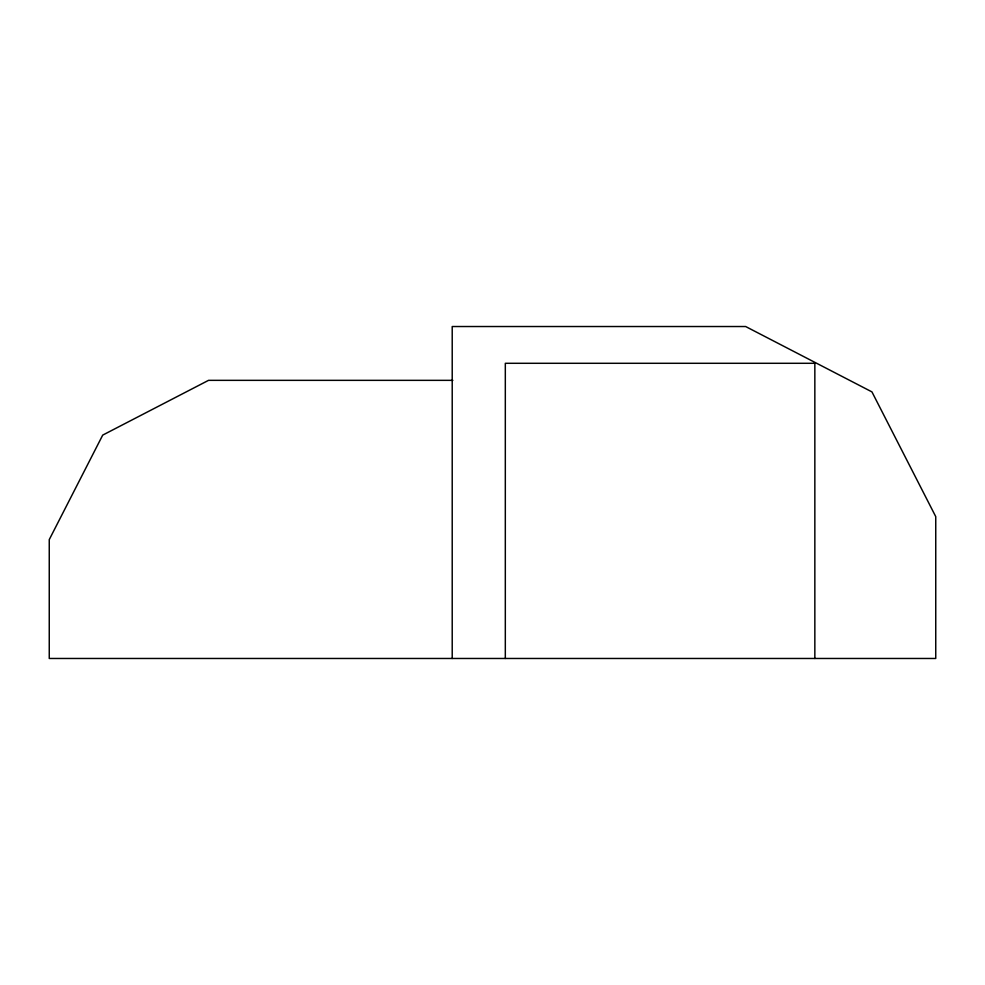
<?xml version="1.0" encoding="UTF-8"?>
<svg xmlns="http://www.w3.org/2000/svg" width="985" height="985" viewBox="0 0 985 985"><rect width="100%" height="100%" fill="white"/><g stroke="black" fill="none" stroke-linecap="round" stroke-linejoin="round"><path stroke-width="1.48" d="M452.854 380.345L208.537 380.345L102.711 435.111L49.25 539.632L49.25 658.472L935.75 658.472L935.75 516.633L871.947 391.895L745.645 326.527L452.213 326.527L452.213 658.472M814.841 658.472L814.841 363.293L505.317 363.293L505.317 658.472"/></g></svg>
